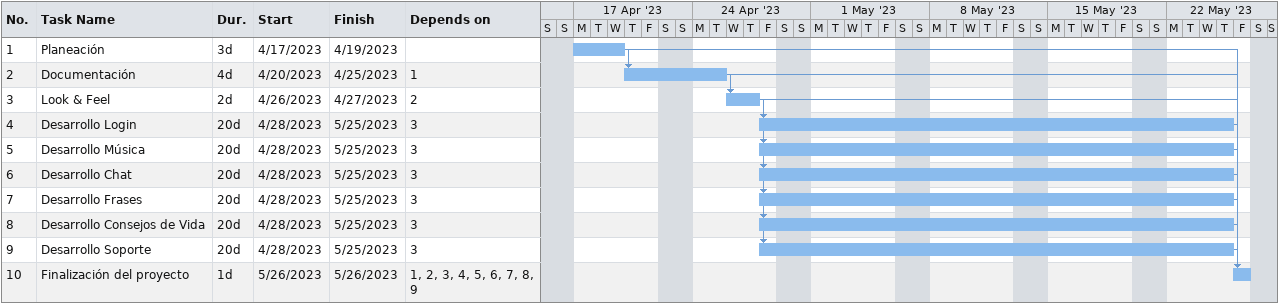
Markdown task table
| ID | Task | Duration | Start | Finish | Predecessors |
|---|---|---|---|---|---|
| 1 | Planeación | 3d | 2023-04-17 | 2023-04-19 |  |
| 2 | Documentación | 4d | 2023-04-20 | 2023-04-25 | 1 |
| 3 | Look & Feel | 2d | 2023-04-26 | 2023-04-27 | 2 |
| 4 | Desarrollo Login | 20d | 2023-04-28 | 2023-05-25 | 3 |
| 5 | Desarrollo Música | 20d | 2023-04-28 | 2023-05-25 | 3 |
| 6 | Desarrollo Chat | 20d | 2023-04-28 | 2023-05-25 | 3 |
| 7 | Desarrollo Frases | 20d | 2023-04-28 | 2023-05-25 | 3 |
| 8 | Desarrollo Consejos de Vida | 20d | 2023-04-28 | 2023-05-25 | 3 |
| 9 | Desarrollo Soporte | 20d | 2023-04-28 | 2023-05-25 | 3 |
| 10 | Finalización del proyecto | 1d | 2023-05-26 | 2023-05-26 | 1, 2, 3, 4, 5, 6, 7, 8, 9 |
